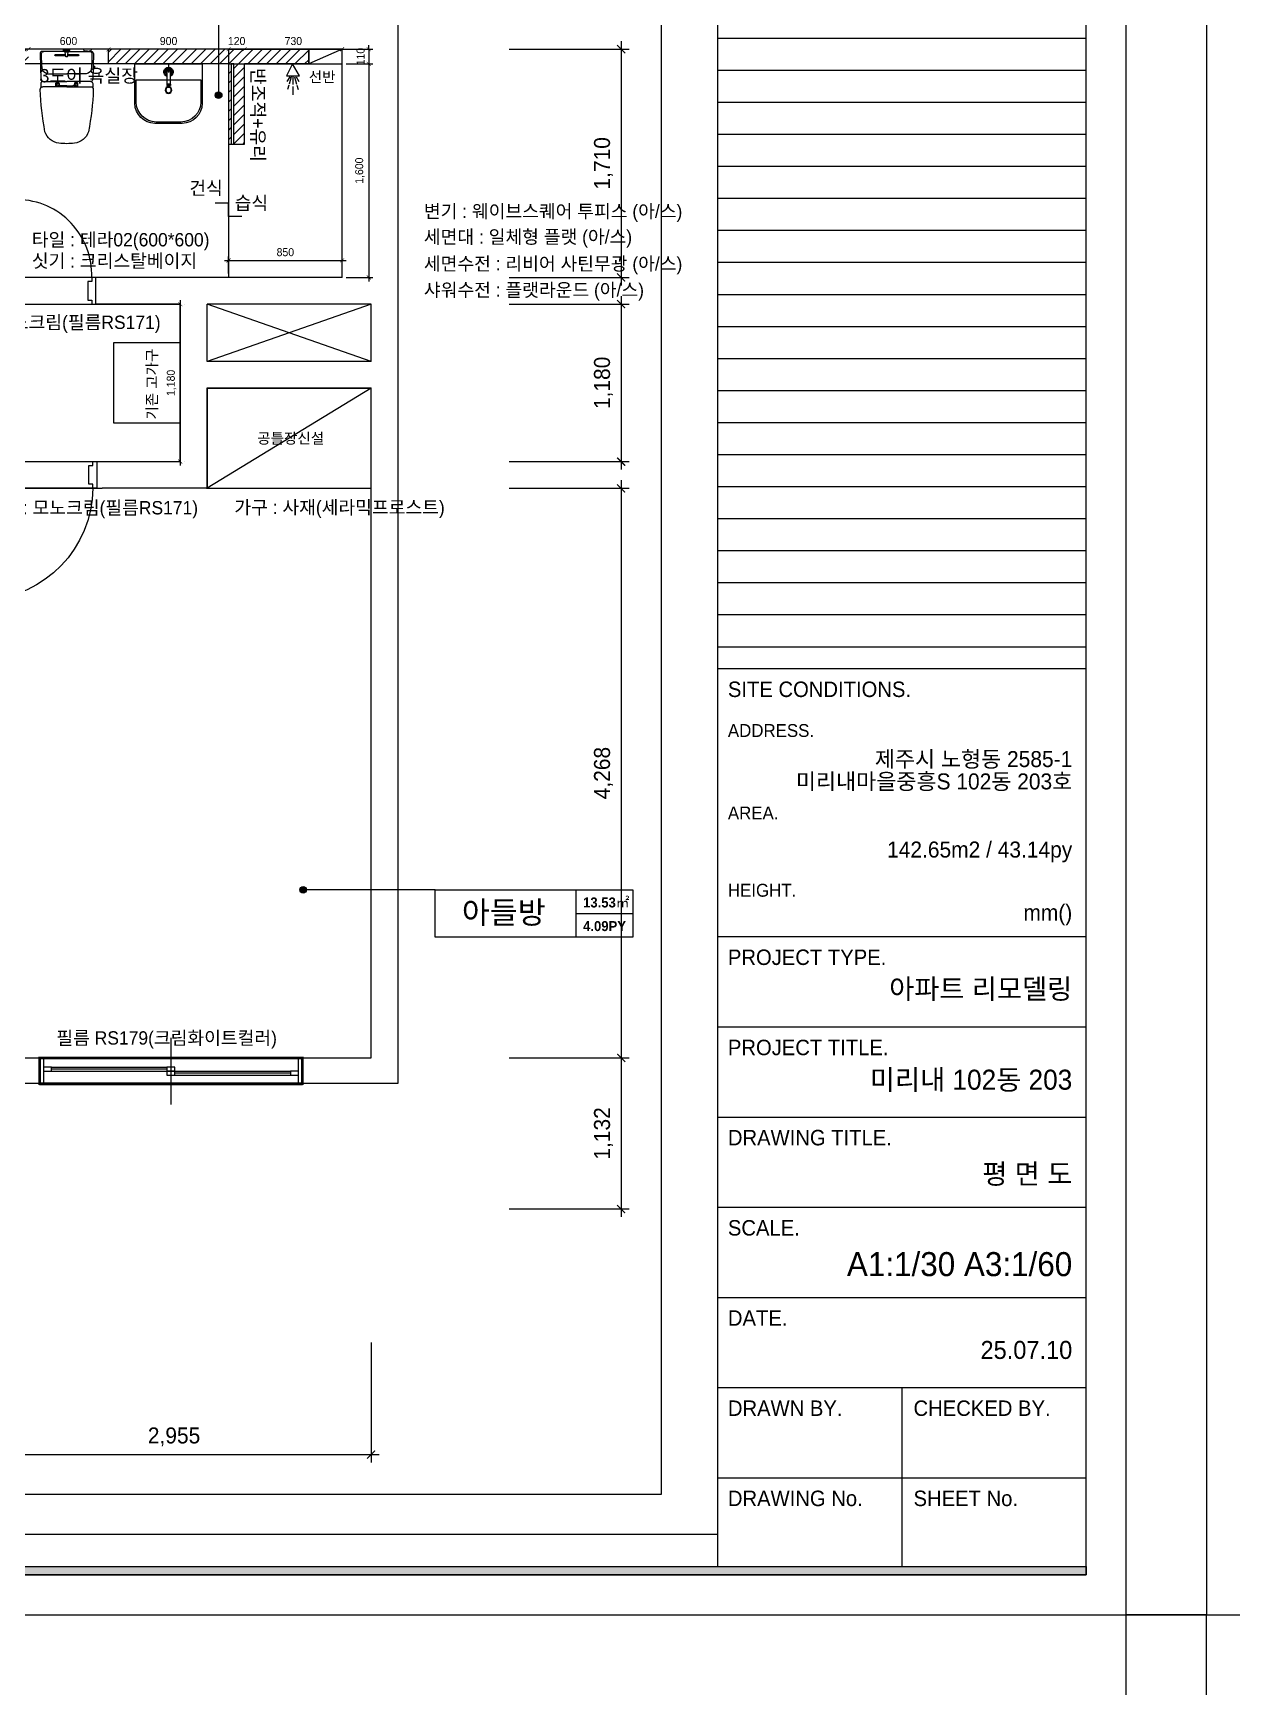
# Model space of a CAD drawing. Header units: millimetres. Extents: x 359270 to 411470, y 57550 to 89768.
# Drawn here: x 376879 to 385860, y 57550 to 70000 of the extents above; entities that cross this region are included whole.
import ezdxf
from ezdxf.enums import TextEntityAlignment as Align

# ---------------------------------------------------------------- set-up
doc = ezdxf.new("R2010")
doc.units = ezdxf.units.MM
doc.header["$LTSCALE"] = 100
doc.header["$PDMODE"] = 3
doc.linetypes.add('DASHEDX2', pattern=[1.5, 1, -0.5])
doc.linetypes.add('HIDDEN', pattern=[0.375, 0.25, -0.125])
doc.layers.get('DEFPOINTS').update_dxf_attribs({"color": 248})
for name, color, linetype in [('0-ELC TEXT', 7, 'Continuous'), ('03-TEXT', 3, 'Continuous'), ('03-WAL NEW', 3, 'Continuous'), ('04_FUR', 6, 'Continuous'), ('06-FUR', 6, 'Continuous'), ('07-DIM WAL', 5, 'Continuous'), ('08-HAT', 8, 'Continuous'), ('3.기호.계단선', 30, 'Continuous'), ('BATH', 5, 'Continuous'), ('C-WALL1', 2, 'Continuous'), ('C-WIN', 4, 'Continuous'), ('CEIL-DOOR', 6, 'Continuous'), ('CO-BATH', 6, 'Continuous'), ('F-WIN', 4, 'Continuous'), ('FIN', 2, 'Continuous'), ('FORM(YOURNAME)-1', 1, 'Continuous'), ('FORM(YOURNAME)-11', 1, 'Continuous'), ('HL', 6, 'HIDDEN'), ('도면층4', 4, 'Continuous'), ('도면층5', 5, 'Continuous'), ('설비', 140, 'Continuous')]:
    doc.layers.add(name, color=color, linetype=linetype)
doc.styles.add('HY 울릉도 L', font='')
doc.styles.add('YOURNAME', font='HY울릉도M.TTF')
doc.styles.add('넥슨고딕', font='NEXONLv1GothicBold.ttf')
doc.styles.add('코레일둥고', font='Korail_Round_Gothic_Medium.ttf')
doc.styles.get('HY 울릉도 L').set_extended_font_data('HY울릉도L')
doc.linetypes.add('ZIGZAG', pattern='A,0.0001,-0.2,[131,ltypeshp.shx,S=0.2,R=0,X=-0.2,Y=0],-0.4,[131,ltypeshp.shx,S=0.2,R=180,X=0.2,Y=0],-0.2', length=0.8001)
doc.dimstyles.new('30', dxfattribs={"dimscale": 30, "dimtxt": 2, "dimasz": 1, "dimexe": 1, "dimexo": 1, "dimgap": 1, "dimtad": 1, "dimdec": 0, "dimrnd": 0.05, "dimdsep": 46, "dimlunit": 6, "dimtxsty": 'HY 울릉도 L', "dimblk": 'ARCHTICK', "dimcen": 2.5, "dimdle": 1, "dimclrd": 133, "dimclre": 133, "dimclrt": 30, "dimadec": 0, "dimazin": 0, "dimtfac": 1, "dimtdec": 0, "dimtix": 1, "dimtmove": 2, "dimatfit": 3, "dimldrblk": 'ARCHTICK', "dimfxl": 1, "dimlwd": -1, "dimlwe": -1, "dimarcsym": 0})
doc.dimstyles.new('60', dxfattribs={"dimscale": 60, "dimtxt": 2, "dimasz": 1, "dimexe": 1, "dimexo": 1, "dimgap": 1, "dimtad": 1, "dimdec": 0, "dimrnd": 0.05, "dimdsep": 46, "dimlunit": 6, "dimtxsty": 'HY 울릉도 L', "dimblk": 'ARCHTICK', "dimcen": 2.5, "dimdle": 1, "dimclrd": 133, "dimclre": 133, "dimclrt": 30, "dimadec": 0, "dimazin": 0, "dimtfac": 1, "dimtdec": 0, "dimtix": 1, "dimtmove": 2, "dimatfit": 3, "dimldrblk": 'ARCHTICK', "dimfxl": 1, "dimlwd": -1, "dimlwe": -1, "dimarcsym": 0})
pattern_1 = [(45, (-218, -1e-11), (-35.355339, 35.355339), [])]

# ---------------------------------------------------------------- blocks, each defined once
blk = doc.blocks.new('FORM-ELEVATION')
at = {"layer": 'FORM(YOURNAME)-11'}
h = blk.add_hatch(color=256, dxfattribs=at)
h.dxf.hatch_style = 1
h.paths.add_polyline_path([(-10309, 35708), (71691, 35708), (71691, 35508), (-10309, 35508)])
h.paths.add_polyline_path([(-10309, -21492), (71691, -21492), (71691, -21692), (-10309, -21692)])
at = {"layer": 'DEFPOINTS', "color": 158}
for p, q in [((62481, 35508), (62481, -21492)), ((62481, 16686), (71691, 16686)), ((62481, 15886), (71691, 15886)), ((62481, 15086), (71691, 15086)), ((62481, 14286), (71691, 14286)), ((62481, 13486), (71691, 13486)), ((62481, 12686), (71691, 12686)), ((62481, 11886), (71691, 11886)), ((62481, 11086), (71691, 11086)), ((62481, 10286), (71691, 10286)), ((62481, 9486), (71691, 9486)), ((62481, 8686), (71691, 8686)), ((62481, 7886), (71691, 7886)), ((62481, 7086), (71691, 7086)), ((62481, 6286), (71691, 6286)), ((62481, 5486), (71691, 5486)), ((62481, 4686), (71691, 4686)), ((62481, 3886), (71691, 3886)), ((62481, 3086), (71691, 3086)), ((62481, 2286), (71691, 2286)), ((62481, 1486), (71691, 1486)), ((62481, -20692), (-10309, -20692))]:
    blk.add_line(p, q, dxfattribs=at)
for points in [[(-10309, -21692), (71691, -21692), (71691, 35708), (-10309, 35708)], [(-8309, 33708), (61071, 33708), (61071, -19692), (-8309, -19692)]]:
    blk.add_lwpolyline(points, close=True, dxfattribs=at)
at = {"layer": 'DEFPOINTS', "color": 1}
for points in [[(-11309, -24692), (-11309, -22692), (-13309, -22692)], [(72691, -24692), (72691, -22692), (74691, -22692)]]:
    blk.add_lwpolyline(points, dxfattribs=at)
at = {"layer": 'FORM(YOURNAME)-11', "color": 14}
for p, q in [((62481, 937), (71691, 937)), ((62481, -5756), (71691, -5756)), ((62481, -8009), (71691, -8009)), ((62481, -10261), (71691, -10261)), ((62481, -12514), (71691, -12514)), ((62481, -14766), (71691, -14766)), ((62481, -17019), (71691, -17019)), ((67086, -17019), (67086, -21492)), ((62481, -19271), (71691, -19271))]:
    blk.add_line(p, q, dxfattribs=at)
at = {"layer": 'FORM(YOURNAME)-11', "color": 250}
blk.add_lwpolyline([(-11309, -22692), (72691, -22692), (72691, 36708), (-11309, 36708)], close=True, dxfattribs=at)
at = {"layer": 'FORM(YOURNAME)-11'}
blk.add_lwpolyline([(-10309, -21492), (71691, -21492), (71691, -21692), (-10309, -21692)], close=True, dxfattribs=at)
at = {"layer": 'FORM(YOURNAME)-11', "color": 14, "style": 'YOURNAME'}
for s, height, p in [('SITE CONDITIONS.', 386.14, (62739, 422)), ('PROJECT TYPE.', 386.14, (62739, -6271)), ('PROJECT TITLE.', 386.14, (62739, -8524)), ('DRAWING TITLE.', 386.14, (62739, -10776)), ('SCALE.', 386.1, (62739, -13029)), ('DATE.', 386.1, (62739, -15281)), ('DRAWN BY.', 386.1, (62739, -17534)), ('CHECKED BY.', 386.14, (67376, -17534)), ('DRAWING No.', 386.14, (62739, -19786)), ('SHEET No.', 386.1, (67376, -19786))]:
    blk.add_text(s, height=height, dxfattribs=at).set_placement(p, align=Align.MIDDLE_LEFT)
at = {"layer": 'FORM(YOURNAME)-11', "color": 251, "style": 'YOURNAME'}
for s, p in [('ADDRESS.', (62739, -608)), ('AREA.', (62739, -2667)), ('HEIGHT.', (62739, -4598))]:
    blk.add_text(s, height=321.8, dxfattribs=at).set_placement(p, align=Align.MIDDLE_LEFT)
at = {"layer": 'FORM(YOURNAME)-11', "color": 3, "style": 'YOURNAME'}
for tag, height, p in [('1', 450, (71041, -1219)), ('2', 450, (71041, -1863)), ('3', 450, (71041, -3150)), ('4', 450, (71041, -5081)), ('5', 515, (71041, -7398)), ('6', 515, (71041, -9650)), ('7', 515, (71041, -11903)), ('8', 515, (71041, -14155)), ('9', 515, (71041, -16408)), ('10', 515, (66791, -18596)), ('11', 515, (71041, -18660)), ('12', 515, (66791, -20848)), ('13', 515, (71041, -20848))]:
    blk.add_attdef(tag, text='', height=height, dxfattribs=at).set_placement(p, align=Align.MIDDLE_RIGHT)
blk = doc.blocks.new('A$C4B2D31F0')
at = {"layer": 'FIN', "color": 4}
for p, q in [((185, 691), (20, 691)), ((37, 692), (25, 692)), ((37, 692), (50, 692)), ((201, 691), (366, 691)), ((48, 524), (193, 524)), ((338, 524), (193, 524)), ((13, 466), (193, 466)), ((193, 427), (14, 427)), ((373, 466), (193, 466)), ((193, 427), (372, 427))]:
    blk.add_line(p, q, dxfattribs=at)
for points in [[(20, 691), (8, 691, 0.421209), (-7, 676), (-2, 481, 0.001659)], [(366, 691), (378, 691, -0.421209), (393, 676), (388, 481, -0.001659)], [(13, 466, 0.371724), (-2, 451, 0.003515), (-1, 420, 0.320541)], [(373, 466, -0.371724), (388, 451, -0.003515), (387, 420, -0.320541)]]:
    blk.add_lwpolyline(points, format="xyb", dxfattribs=at)
for centre, radius, start, end in [((20, 675), 16, 90, 179.3116), ((1004, 663), 1000, 179.3116, 185.9437), ((25, 707), 15, 180, 270), ((50, 707), 15, 270, 0), ((366, 675), 16, 0.6884, 90), ((-618, 663), 1000, 354.0563, 0.6884), ((49, 564), 40, 185.9437, 267.5129), ((336, 564), 40, 272.4871, 354.0563), ((14, 407), 20, 90, 182.3333), ((2198, 496), 2206, 182.3333, 190.6081), ((13, 481), 15, 181.3651, 270), ((-1812, 496), 2206, 349.3919, 357.6667), ((372, 407), 20, 357.6667, 90), ((373, 481), 15, 270, 358.6349), ((149, 129), 126, 198.2964, 263.4241), ((193, 406), 406, 261.6993, 270), ((193, 406), 406, 270, 278.3007), ((237, 129), 126, 276.5759, 341.7036)]:
    blk.add_arc(centre, radius, start, end, dxfattribs=at)
at = {"layer": 'HL', "linetype": 'Continuous'}
for p, q in [((106, 666), (184, 666)), ((106, 659), (185, 659)), ((169, 697), (169, 707)), ((169, 697), (217, 697)), ((186, 693), (181, 697)), ((182, 686), (186, 693)), ((187, 651), (182, 686)), ((182, 686), (204, 686)), ((186, 693), (200, 693)), ((187, 651), (199, 651)), ((199, 651), (204, 686)), ((200, 693), (205, 697)), ((204, 686), (200, 693)), ((200, 659), (279, 659)), ((201, 666), (279, 666)), ((217, 697), (217, 707)), ((-16, 577), (-16, 565)), ((-12, 581), (-5, 581)), ((-12, 561), (-4, 561)), ((193, 434), (147, 434)), ((193, 434), (239, 434))]:
    blk.add_line(p, q, dxfattribs=at)
for points in [[(110, 427), (110, 451, -0.414214), (114, 455), (131, 455, -0.414214), (135, 451), (135, 435), (135, 427)], [(135, 435), (145, 435, -0.414214), (147, 433), (147, 427)], [(251, 435), (241, 435, 0.414214), (239, 433), (239, 427)], [(276, 427), (276, 451, 0.414214), (272, 455), (255, 455, 0.414214), (251, 451), (251, 435), (251, 427)]]:
    blk.add_lwpolyline(points, format="xyb", dxfattribs=at)
for centre in [(123, 441), (263, 441)]:
    blk.add_circle(centre, 8, dxfattribs=at)
for centre, radius, start, end in [((106, 663), 3.5, 90, 270), ((279, 663), 3.5, 270, 90), ((-12, 577), 4, 90, 180), ((-12, 565), 4, 180, 270)]:
    blk.add_arc(centre, radius, start, end, dxfattribs=at)
blk = doc.blocks.new('AC-8')
at = {"layer": 'BATH'}
for p, q in [((-51, 54), (0, 143)), ((0, 143), (45, 54)), ((45, 54), (-51, 54)), ((-25, 47), (-46, 12)), ((-14, 47), (-28, -8)), ((-2, 49), (-2, -11)), ((10, 47), (25, -8)), ((22, 47), (43, 12)), ((-31, -16), (-41, -49)), ((-2, -27), (-2, -89)), ((28, -16), (38, -49))]:
    blk.add_line(p, q, dxfattribs=at)
blk = doc.blocks.new('_ArchTick')
at = {"color": 0, "linetype": 'ByBlock', "const_width": 0.15}
blk.add_lwpolyline([(-0.5, -0.5), (0.5, 0.5)], dxfattribs=at)
blk = doc.blocks.new('*D134')
at = {"layer": '07-DIM WAL', "color": 133}
for p, q in [((377981, 68000), (377981, 66760)), ((378011, 67970), (378011, 67970)), ((378011, 66790), (378011, 66790))]:
    blk.add_line(p, q, dxfattribs=at)
at = {"layer": 'DEFPOINTS', "color": 0}
for p in [(377981, 67970), (377981, 66790), (377981, 66790)]:
    blk.add_point(p, dxfattribs=at)
at = {"layer": '07-DIM WAL', "color": 133, "xscale": 30, "yscale": 30, "zscale": 30}
for p, rotation in [((377981, 67970), 90), ((377981, 66790), 270)]:
    blk.add_blockref('_ArchTick', p, dxfattribs=dict(at, rotation=rotation))
at = {"layer": '07-DIM WAL', "color": 30, "insert": (377915, 67380), "char_height": 60, "attachment_point": 5, "rotation": 90, "style": 'HY 울릉도 L'}
blk.add_mtext('1,180', dxfattribs=at)
blk = doc.blocks.new('B-003')
blk.add_line((0, 0), (0, -65))
at = {"layer": 'CO-BATH'}
for p, q in [((-252, 0), (-252, -295)), ((252, 0), (-252, 0)), ((252, -295), (252, 0)), ((-102, -445), (102, -445))]:
    blk.add_line(p, q, dxfattribs=at)
at = {"layer": 'CO-BATH', "color": 8}
for p, q in [((-242, -120), (-242, -285)), ((242, -120), (-242, -120)), ((-13, -60), (-13, -151)), ((12, -60), (12, -151)), ((242, -285), (242, -120)), ((-15, -156), (-15, -161)), ((-15, -161), (14, -161)), ((-14, -151), (-14, -156)), ((13, -151), (13, -156)), ((14, -156), (14, -161)), ((-92, -435), (92, -435))]:
    blk.add_line(p, q, dxfattribs=at)
at = {"layer": 'CO-BATH', "color": 251}
for p, q in [((-15, -156), (14, -156)), ((-14, -151), (13, -151))]:
    blk.add_line(p, q, dxfattribs=at)
at = {"layer": 'CO-BATH', "color": 8}
blk.add_circle((0, -195), 25, dxfattribs=at)
at = {"layer": 'CO-BATH', "color": 251}
blk.add_circle((0, -195), 20, dxfattribs=at)
at = {"layer": 'CO-BATH', "color": 8}
for centre, radius, start, end in [((0, -60), 35, 290.9248, 249.0751), ((0, -60), 12.5, 360, 180), ((-92, -285), 150, 180, 270), ((92, -285), 150, 270, 0)]:
    blk.add_arc(centre, radius, start, end, dxfattribs=at)
at = {"layer": 'CO-BATH', "color": 251}
for radius, start, end in [(30, 294.6243, 245.3757), (25, 300, 240), (18, 313.9829, 226.017)]:
    blk.add_arc((0, -60), radius, start, end, dxfattribs=at)
at = {"layer": 'CO-BATH'}
for centre, start, end in [((-102, -295), 180, 270), ((102, -295), 270, 0)]:
    blk.add_arc(centre, 150, start, end, dxfattribs=at)
blk = doc.blocks.new('door')
at = {"layer": '도면층4'}
for p, q in [((30, 1040), (60, 1040)), ((30, 200), (30, 1040)), ((60, 200), (60, 1040)), ((900, 200), (0, 200)), ((30, 200), (60, 200)), ((0, 0), (900, 0))]:
    blk.add_line(p, q, dxfattribs=at)
for points in [[(0, 200), (30, 200), (30, 170), (60, 170), (60, 30), (30, 30), (30, 0), (0, 0), (0, 200)], [(900, 200), (870, 200), (870, 170), (840, 170), (840, 30), (870, 30), (870, 0), (900, 0), (900, 200)]]:
    blk.add_lwpolyline(points, dxfattribs=at)
at = {"layer": '도면층5'}
blk.add_arc((18, 188), 852, 0.804, 86.9832, dxfattribs=at)
blk = doc.blocks.new('FLLROP')
at = {"layer": 'C-WALL1'}
for p, q in [((379611, 70080), (379611, 62130)), ((379193, 69880), (376703, 69880)), ((379193, 68170), (379193, 69880)), ((379193, 68170), (377348, 68170)), ((377348, 67970), (377348, 68170)), ((377348, 67970), (377348, 68170)), ((376503, 67970), (377981, 67970)), ((377981, 67970), (377348, 67970)), ((377981, 66790), (377981, 67970)), ((378181, 67540), (378181, 67970)), ((379411, 67970), (378181, 67970)), ((379411, 67540), (379411, 67970)), ((379411, 67540), (378181, 67540)), ((378181, 66590), (378181, 67340)), ((379411, 67340), (378181, 67340)), ((379411, 62322), (379411, 67340)), ((376456, 66790), (377396, 66790)), ((377396, 66790), (377981, 66790)), ((376456, 66590), (377396, 66590)), ((378181, 66590), (377396, 66590)), ((376456, 62322), (379411, 62322)), ((379611, 62130), (375741, 62130))]:
    blk.add_line(p, q, dxfattribs=at)
at = {"layer": 'F-WIN'}
for p, q in [((377911, 62472), (377911, 61972)), ((378896, 62322), (376926, 62322)), ((376926, 62122), (376926, 62322)), ((376926, 62122), (376926, 62322)), ((378896, 62322), (376926, 62322)), ((376926, 62322), (376926, 62122)), ((376956, 62322), (376956, 62122)), ((377016, 62252), (377881, 62252)), ((378866, 62122), (378866, 62322)), ((378896, 62322), (378896, 62122)), ((378896, 62122), (378896, 62322)), ((378896, 62122), (378896, 62322)), ((377881, 62237), (377016, 62237)), ((377016, 62222), (377881, 62222)), ((377941, 62222), (378806, 62222)), ((378806, 62207), (377941, 62207)), ((377941, 62192), (378806, 62192)), ((378896, 62122), (376926, 62122)), ((376926, 62122), (378896, 62122))]:
    blk.add_line(p, q, dxfattribs=at)
for points in [[(377016, 62222), (377016, 62252), (376956, 62252), (376956, 62222)], [(377941, 62222), (377941, 62252), (377881, 62252), (377881, 62222)], [(377941, 62192), (377941, 62222), (377881, 62222), (377881, 62192)], [(378866, 62192), (378866, 62222), (378806, 62222), (378806, 62192)]]:
    blk.add_lwpolyline(points, close=True, dxfattribs=at)
at = {"layer": '도면층4'}
for p, q in [((377348, 68170), (376703, 68170)), ((376703, 67970), (377348, 67970))]:
    blk.add_line(p, q, dxfattribs=at)
blk.add_lwpolyline([(377348, 68170), (377318, 68170), (377318, 68140), (377288, 68140), (377288, 68000), (377318, 68000), (377318, 67970), (377348, 67970), (377348, 68170)], dxfattribs=at)
at = {"layer": '도면층5'}
blk.add_arc((376752, 68189), 565, 358.072, 88.7229, dxfattribs=at)
at = {"layer": 'C-WALL1', "xscale": -1, "rotation": 180}
blk.add_blockref('door', (376456, 66790), dxfattribs=at)
blk = doc.blocks.new('*D136')
at = {"layer": '07-DIM WAL', "color": 133}
for p, q in [((379223, 69880), (379423, 69880)), ((379393, 69880), (379393, 69910)), ((379393, 69880), (379393, 69770)), ((379223, 69770), (379423, 69770)), ((379393, 69770), (379393, 69740))]:
    blk.add_line(p, q, dxfattribs=at)
at = {"layer": 'DEFPOINTS', "color": 0}
for p in [(379193, 69880), (379193, 69770), (379393, 69770)]:
    blk.add_point(p, dxfattribs=at)
at = {"layer": '07-DIM WAL', "color": 133, "xscale": 30, "yscale": 30, "zscale": 30}
for p, rotation in [((379393, 69880), 270), ((379393, 69770), 90)]:
    blk.add_blockref('_ArchTick', p, dxfattribs=dict(at, rotation=rotation))
at = {"layer": '07-DIM WAL', "color": 30, "insert": (379332, 69825), "char_height": 60, "attachment_point": 5, "rotation": 90, "style": 'HY 울릉도 L'}
blk.add_mtext('110', dxfattribs=at)
blk = doc.blocks.new('*D137')
at = {"layer": '07-DIM WAL', "color": 133}
for p, q in [((379223, 69770), (379423, 69770)), ((379393, 69800), (379393, 68140)), ((379223, 68170), (379423, 68170))]:
    blk.add_line(p, q, dxfattribs=at)
at = {"layer": 'DEFPOINTS', "color": 0}
for p in [(379193, 69770), (379193, 68170), (379393, 68170)]:
    blk.add_point(p, dxfattribs=at)
at = {"layer": '07-DIM WAL', "color": 133, "xscale": 30, "yscale": 30, "zscale": 30}
for p, rotation in [((379393, 69770), 90), ((379393, 68170), 270)]:
    blk.add_blockref('_ArchTick', p, dxfattribs=dict(at, rotation=rotation))
at = {"layer": '07-DIM WAL', "color": 30, "insert": (379327, 68970), "char_height": 60, "attachment_point": 5, "rotation": 90, "style": 'HY 울릉도 L'}
blk.add_mtext('1,600', dxfattribs=at)
blk = doc.blocks.new('*D181')
at = {"layer": '07-DIM WAL', "color": 133}
blk.add_line((378433, 69880), (379223, 69880), dxfattribs=at)
at = {"layer": 'DEFPOINTS', "color": 0}
for p in [(378463, 69880), (379193, 69880), (379193, 69880)]:
    blk.add_point(p, dxfattribs=at)
at = {"layer": '07-DIM WAL', "color": 133, "xscale": 30, "yscale": 30, "zscale": 30, "rotation": 180}
blk.add_blockref('_ArchTick', (378463, 69880), dxfattribs=at)
at = {"layer": '07-DIM WAL', "color": 133, "xscale": 30, "yscale": 30, "zscale": 30}
blk.add_blockref('_ArchTick', (379193, 69880), dxfattribs=at)
at = {"layer": '07-DIM WAL', "color": 30, "insert": (378828, 69941), "char_height": 60, "attachment_point": 5, "style": 'HY 울릉도 L'}
blk.add_mtext('730', dxfattribs=at)
blk = doc.blocks.new('*D182')
at = {"layer": '07-DIM WAL', "color": 133}
blk.add_line((378373, 69880), (377413, 69880), dxfattribs=at)
at = {"layer": 'DEFPOINTS', "color": 0}
for p in [(377443, 69880), (377443, 69880), (378343, 69880)]:
    blk.add_point(p, dxfattribs=at)
at = {"layer": '07-DIM WAL', "color": 133, "xscale": 30, "yscale": 30, "zscale": 30, "rotation": 180}
blk.add_blockref('_ArchTick', (377443, 69880), dxfattribs=at)
at = {"layer": '07-DIM WAL', "color": 133, "xscale": 30, "yscale": 30, "zscale": 30}
blk.add_blockref('_ArchTick', (378343, 69880), dxfattribs=at)
at = {"layer": '07-DIM WAL', "color": 30, "insert": (377893, 69941), "char_height": 60, "attachment_point": 5, "style": 'HY 울릉도 L'}
blk.add_mtext('900', dxfattribs=at)
blk = doc.blocks.new('*D183')
at = {"layer": '07-DIM WAL', "color": 133}
blk.add_line((377473, 69880), (376813, 69880), dxfattribs=at)
at = {"layer": 'DEFPOINTS', "color": 0}
for p in [(376843, 69880), (376843, 69880), (377443, 69880)]:
    blk.add_point(p, dxfattribs=at)
at = {"layer": '07-DIM WAL', "color": 133, "xscale": 30, "yscale": 30, "zscale": 30, "rotation": 180}
blk.add_blockref('_ArchTick', (376843, 69880), dxfattribs=at)
at = {"layer": '07-DIM WAL', "color": 133, "xscale": 30, "yscale": 30, "zscale": 30}
blk.add_blockref('_ArchTick', (377443, 69880), dxfattribs=at)
at = {"layer": '07-DIM WAL', "color": 30, "insert": (377143, 69941), "char_height": 60, "attachment_point": 5, "style": 'HY 울릉도 L'}
blk.add_mtext('600', dxfattribs=at)
blk = doc.blocks.new('*D155')
at = {"layer": '07-DIM WAL', "color": 133}
for p, q in [((380444, 69880), (381344, 69880)), ((381284, 69940), (381284, 68110)), ((380444, 68170), (381344, 68170))]:
    blk.add_line(p, q, dxfattribs=at)
at = {"layer": 'DEFPOINTS', "color": 0}
for p in [(380384, 69880), (380384, 68170), (381284, 68170)]:
    blk.add_point(p, dxfattribs=at)
at = {"layer": '07-DIM WAL', "color": 133, "xscale": 60, "yscale": 60, "zscale": 60}
for p, rotation in [((381284, 69880), 90), ((381284, 68170), 270)]:
    blk.add_blockref('_ArchTick', p, dxfattribs=dict(at, rotation=rotation))
at = {"layer": '07-DIM WAL', "color": 30, "insert": (381152, 69025), "char_height": 120, "attachment_point": 5, "rotation": 90, "style": 'HY 울릉도 L'}
blk.add_mtext('1,710', dxfattribs=at)
blk = doc.blocks.new('*D156')
at = {"layer": '07-DIM WAL', "color": 133}
for p, q in [((381284, 68030), (381284, 66730)), ((380444, 67970), (381344, 67970)), ((380444, 66790), (381344, 66790))]:
    blk.add_line(p, q, dxfattribs=at)
at = {"layer": 'DEFPOINTS', "color": 0}
for p in [(380384, 67970), (380384, 66790), (381284, 66790)]:
    blk.add_point(p, dxfattribs=at)
at = {"layer": '07-DIM WAL', "color": 133, "xscale": 60, "yscale": 60, "zscale": 60}
for p, rotation in [((381284, 67970), 90), ((381284, 66790), 270)]:
    blk.add_blockref('_ArchTick', p, dxfattribs=dict(at, rotation=rotation))
at = {"layer": '07-DIM WAL', "color": 30, "insert": (381152, 67380), "char_height": 120, "attachment_point": 5, "rotation": 90, "style": 'HY 울릉도 L'}
blk.add_mtext('1,180', dxfattribs=at)
blk = doc.blocks.new('*D157')
at = {"layer": '07-DIM WAL', "color": 133}
for p, q in [((381284, 66650), (381284, 62262)), ((380444, 66590), (381344, 66590)), ((380444, 62322), (381344, 62322))]:
    blk.add_line(p, q, dxfattribs=at)
at = {"layer": 'DEFPOINTS', "color": 0}
for p in [(380384, 66590), (380384, 62322), (381284, 62322)]:
    blk.add_point(p, dxfattribs=at)
at = {"layer": '07-DIM WAL', "color": 133, "xscale": 60, "yscale": 60, "zscale": 60}
for p, rotation in [((381284, 66590), 90), ((381284, 62322), 270)]:
    blk.add_blockref('_ArchTick', p, dxfattribs=dict(at, rotation=rotation))
at = {"layer": '07-DIM WAL', "color": 30, "insert": (381152, 64456), "char_height": 120, "attachment_point": 5, "rotation": 90, "style": 'HY 울릉도 L'}
blk.add_mtext('4,268', dxfattribs=at)
blk = doc.blocks.new('*D160')
at = {"layer": '07-DIM WAL', "color": 133}
for p, q in [((381284, 62382), (381284, 61130)), ((380444, 62322), (381344, 62322)), ((380444, 61190), (381344, 61190))]:
    blk.add_line(p, q, dxfattribs=at)
at = {"layer": 'DEFPOINTS', "color": 0}
for p in [(380384, 62322), (380384, 61190), (381284, 61190)]:
    blk.add_point(p, dxfattribs=at)
at = {"layer": '07-DIM WAL', "color": 133, "xscale": 60, "yscale": 60, "zscale": 60}
for p, rotation in [((381284, 62322), 90), ((381284, 61190), 270)]:
    blk.add_blockref('_ArchTick', p, dxfattribs=dict(at, rotation=rotation))
at = {"layer": '07-DIM WAL', "color": 30, "insert": (381152, 61756), "char_height": 120, "attachment_point": 5, "rotation": 90, "style": 'HY 울릉도 L'}
blk.add_mtext('1,132', dxfattribs=at)
blk = doc.blocks.new('*D164')
at = {"layer": '07-DIM WAL', "color": 133}
for p, q in [((376456, 60190), (376456, 59290)), ((379411, 60190), (379411, 59290)), ((376396, 59350), (379471, 59350))]:
    blk.add_line(p, q, dxfattribs=at)
at = {"layer": 'DEFPOINTS', "color": 0}
for p in [(376456, 60250), (379411, 60250), (379411, 59350)]:
    blk.add_point(p, dxfattribs=at)
at = {"layer": '07-DIM WAL', "color": 133, "xscale": 60, "yscale": 60, "zscale": 60, "rotation": 180}
blk.add_blockref('_ArchTick', (376456, 59350), dxfattribs=at)
at = {"layer": '07-DIM WAL', "color": 133, "xscale": 60, "yscale": 60, "zscale": 60}
blk.add_blockref('_ArchTick', (379411, 59350), dxfattribs=at)
at = {"layer": '07-DIM WAL', "color": 30, "insert": (377934, 59482), "char_height": 120, "attachment_point": 5, "style": 'HY 울릉도 L'}
blk.add_mtext('2,955', dxfattribs=at)
blk = doc.blocks.new('*D236')
at = {"layer": '07-DIM WAL', "color": 133}
for p, q in [((378313, 68298), (379223, 68298)), ((378343, 68200), (378343, 68328)), ((379193, 68200), (379193, 68328))]:
    blk.add_line(p, q, dxfattribs=at)
at = {"layer": 'DEFPOINTS', "color": 0}
for p in [(379193, 68298), (378343, 68170), (379193, 68170)]:
    blk.add_point(p, dxfattribs=at)
at = {"layer": '07-DIM WAL', "color": 133, "xscale": 30, "yscale": 30, "zscale": 30, "rotation": 180}
blk.add_blockref('_ArchTick', (378343, 68298), dxfattribs=at)
at = {"layer": '07-DIM WAL', "color": 133, "xscale": 30, "yscale": 30, "zscale": 30}
blk.add_blockref('_ArchTick', (379193, 68298), dxfattribs=at)
at = {"layer": '07-DIM WAL', "color": 30, "insert": (378768, 68359), "char_height": 60, "attachment_point": 5, "style": 'HY 울릉도 L'}
blk.add_mtext('850', dxfattribs=at)
blk = doc.blocks.new('*D273')
at = {"layer": '07-DIM WAL', "color": 133}
for p, q in [((378343, 69880), (378313, 69880)), ((378343, 69880), (378463, 69880)), ((378463, 69880), (378493, 69880))]:
    blk.add_line(p, q, dxfattribs=at)
at = {"layer": 'DEFPOINTS', "color": 0}
for p in [(378343, 69880), (378463, 69880), (378463, 69880)]:
    blk.add_point(p, dxfattribs=at)
at = {"layer": '07-DIM WAL', "color": 133, "xscale": 30, "yscale": 30, "zscale": 30}
blk.add_blockref('_ArchTick', (378343, 69880), dxfattribs=at)
at = {"layer": '07-DIM WAL', "color": 133, "xscale": 30, "yscale": 30, "zscale": 30, "rotation": 180}
blk.add_blockref('_ArchTick', (378463, 69880), dxfattribs=at)
at = {"layer": '07-DIM WAL', "color": 30, "insert": (378403, 69941), "char_height": 60, "attachment_point": 5, "style": 'HY 울릉도 L'}
blk.add_mtext('120', dxfattribs=at)

msp = doc.modelspace()

# ---------------------------------------------------------------- hatches: boundary and pattern name
at = {"layer": '0-ELC TEXT'}
h = msp.add_hatch(color=256, dxfattribs=at)
h.dxf.hatch_style = 1
edge = h.paths.add_edge_path()
edge.add_arc((378268, 69536.1), 25, 90, 450)
h = msp.add_hatch(color=256, dxfattribs=at)
h.dxf.hatch_style = 1
edge = h.paths.add_edge_path()
edge.add_arc((378901.8, 63581), 25, 0, 360)
at = {"layer": '03-WAL NEW'}
h = msp.add_hatch(dxfattribs=at)
h.set_pattern_fill('_USER', color=256, scale=50, angle=45, pattern_type=0)
h.set_pattern_definition(pattern_1)
h.paths.add_polyline_path([(378942.8, 69879.5), (378342.8, 69879.5), (378342.8, 69769.5), (378942.8, 69769.5)])
at = {"layer": '08-HAT'}
h = msp.add_hatch(dxfattribs=at)
h.set_pattern_fill('_USER', color=256, scale=50, angle=45, pattern_type=0)
h.set_pattern_definition(pattern_1)
h.paths.add_polyline_path([(378050, 69879.5), (377442.5, 69879.5), (377442.5, 69769.5), (378050, 69769.5)])
h.paths.add_polyline_path([(376842.5, 69879.5), (376702.5, 69879.5), (376702.5, 69769.5), (376842.5, 69769.5)])
h.paths.add_polyline_path([(378362.8, 69169.5), (378362.8, 69879.5), (378050, 69879.5), (378050, 69769.5), (378145.2, 69769.5), (378342.8, 69769.5), (378342.8, 69169.5)])
h.paths.add_polyline_path([(378382.8, 69769.5), (378382.8, 69169.5), (378462.8, 69169.5), (378462.8, 69769.5)])

# ---------------------------------------------------------------- linework, layer by layer
msp.add_line((378342.8, 69169.5), (378342.8, 68169.5))
msp.add_lwpolyline([(378442.8, 68626.9), (378342.8, 68626.9), (378342.8, 68726.9), (378242.8, 68726.9)])
at = {"layer": '0-ELC TEXT'}
for p, q in [((378268, 70425.9), (378268, 69536.1)), ((379890, 63581), (378926.8, 63581)), ((380947.2, 63227.2), (380947.2, 63581)), ((380947.2, 63404.1), (381371.9, 63404.1))]:
    msp.add_line(p, q, dxfattribs=at)
msp.add_lwpolyline([(379890, 63581), (381371.9, 63581), (381371.9, 63227.2), (379890, 63227.2)], close=True, dxfattribs=at)
for centre in [(378268, 69536.1), (378901.8, 63581)]:
    msp.add_circle(centre, 25, dxfattribs=at)
at = {"layer": '03-WAL NEW'}
for p, q in [((377442.5, 69769.5), (377442.5, 69879.5)), ((378342.8, 69769.5), (376702.5, 69769.5)), ((378942.8, 69769.5), (378462.8, 69769.5))]:
    msp.add_line(p, q, dxfattribs=at)
for points in [[(378462.8, 69879.5), (377442.5, 69879.5)], [(378342.8, 69769.5), (378342.8, 69169.5), (378462.8, 69169.5), (378462.8, 69769.5)]]:
    msp.add_lwpolyline(points, dxfattribs=at)
msp.add_lwpolyline([(378342.8, 69769.5), (378942.8, 69769.5), (378942.8, 69879.5), (378342.8, 69879.5)], close=True, dxfattribs=at)
at = {"layer": '04_FUR'}
for p, q in [((379411, 67540), (378181, 67970)), ((379411, 67970), (378181, 67540)), ((379411, 67340), (378181, 66590))]:
    msp.add_line(p, q, dxfattribs=at)
for points in [[(377981, 67080), (377981, 67680), (377481, 67680), (377481, 67080)], [(378181, 66590), (379411, 66590), (379411, 67340), (378181, 67340)]]:
    msp.add_lwpolyline(points, close=True, dxfattribs=at)
at = {"layer": '3.기호.계단선', "linetype": 'ZIGZAG', "const_width": 10}
msp.add_lwpolyline([(378181, 66590), (379411, 66590), (379411, 67340), (378181, 67340)], close=True, dxfattribs=at)
at = {"layer": 'C-WIN'}
msp.add_lwpolyline([(378362.8, 69169.5), (378382.8, 69169.5), (378382.8, 69769.5), (378362.8, 69769.5)], close=True, dxfattribs=at)
at = {"layer": 'CEIL-DOOR'}
msp.add_line((379193, 69879.5), (378942.8, 69769.5), dxfattribs=at)
msp.add_lwpolyline([(378942.8, 69769.5), (379193, 69769.5), (379193, 69879.5), (378942.8, 69879.5)], close=True, dxfattribs=at)
at = {"layer": '설비', "color": 140, "const_width": 20}
msp.add_lwpolyline([(376926, 62322), (378896, 62322), (378896, 62130), (376926, 62130)], close=True, dxfattribs=at)

# ---------------------------------------------------------------- block references
msp.add_blockref('FLLROP', (0, 0))
at = {"xscale": -1}
msp.add_blockref('A$C4B2D31F0', (377322.9, 69172.3), dxfattribs=at)
at = {"layer": '07-DIM WAL', "xscale": -1}
msp.add_blockref('B-003', (377892.7, 69769.5), dxfattribs=at)
at = {"layer": 'C-WALL1', "xscale": -1, "rotation": 359.9999999999925}
msp.add_blockref('AC-8', (378822.8, 69626.8), dxfattribs=at)
at = {"layer": 'FORM(YOURNAME)-1'}
ref = msp.add_blockref('FORM-ELEVATION', (363262.6, 64957.5), dxfattribs=dict(at, xscale=0.3, yscale=0.3, zscale=0.3))
ref.add_attrib('9', '25.07.10', dxfattribs={"layer": 'FORM(YOURNAME)-11', "color": 3, "height": 135, "style": 'YOURNAME'}).set_placement((384664.8, 60133.9), align=Align.MIDDLE_RIGHT)
ref.add_attrib('8', 'A1:1/30 A3:1/60', dxfattribs={"layer": 'FORM(YOURNAME)-11', "color": 3, "height": 180, "style": 'YOURNAME'}).set_placement((384664.8, 60776.8), align=Align.MIDDLE_RIGHT)
ref.add_attrib('7', '평 면 도', dxfattribs={"layer": 'FORM(YOURNAME)-11', "color": 3, "height": 150, "style": 'YOURNAME'}).set_placement((384664.8, 61453.3), align=Align.MIDDLE_RIGHT)
ref.add_attrib('6', '미리내 102동 203', dxfattribs={"layer": 'FORM(YOURNAME)-11', "color": 3, "height": 150, "style": 'YOURNAME'}).set_placement((384664.8, 62158.8), align=Align.MIDDLE_RIGHT)
ref.add_attrib('5', '아파트 리모델링', dxfattribs={"layer": 'FORM(YOURNAME)-11', "color": 3, "height": 150, "style": 'YOURNAME'}).set_placement((384664.8, 62839.5), align=Align.MIDDLE_RIGHT)
ref.add_attrib('1', '제주시 노형동 2585-1', dxfattribs={"layer": 'FORM(YOURNAME)-11', "color": 3, "height": 120, "style": 'YOURNAME'}).set_placement((384664.8, 64561.1), align=Align.MIDDLE_RIGHT)
ref.add_attrib('2', '미리내마을중흥S 102동 203호', dxfattribs={"layer": 'FORM(YOURNAME)-11', "color": 3, "height": 120, "style": 'YOURNAME'}).set_placement((384664.8, 64393.8), align=Align.MIDDLE_RIGHT)
ref.add_attrib('3', '142.65m2 / 43.14py', dxfattribs={"layer": 'FORM(YOURNAME)-11', "color": 3, "height": 120, "style": 'YOURNAME'}).set_placement((384664.8, 63883.2), align=Align.MIDDLE_RIGHT)
ref.add_attrib('4', 'mm()', dxfattribs={"layer": 'FORM(YOURNAME)-11', "color": 3, "height": 120, "style": 'YOURNAME'}).set_placement((384664.8, 63410.8), align=Align.MIDDLE_RIGHT)
at = {"layer": 'FORM(YOURNAME)-1', "xscale": 0.3, "yscale": 0.3, "zscale": 0.3}
msp.add_blockref('FORM-ELEVATION', (389062.6, 64957.5), dxfattribs=at)

# ---------------------------------------------------------------- texts
at = {"layer": '0-ELC TEXT', "style": '코레일둥고'}
msp.add_text('반조적+유리', height=100, rotation=270, dxfattribs=at).set_placement((378513.4, 69739.5))
for s, p in [('건식', (378048.2, 68789.9)), ('습식', (378388.3, 68678))]:
    msp.add_text(s, height=100, dxfattribs=at).set_placement(p)
at = {"layer": '03-TEXT'}
for s, height, style, p in [('아들방', 166.67, '코레일둥고', (380404.7, 63328.7)), ('13.53㎡', 75, '넥슨고딕', (381172.9, 63449.2)), ('4.09PY', 75, '넥슨고딕', (381160, 63272.3))]:
    msp.add_text(s, height=height, dxfattribs=dict(at, style=style)).set_placement(p, align=Align.CENTER)
at = {"layer": '06-FUR', "color": 7, "linetype": 'DASHEDX2', "style": '코레일둥고'}
for s, p in [('선반', (378943.5, 69632.6)), ('공틀장신설', (378557.2, 66925.1))]:
    msp.add_text(s, height=80, dxfattribs=at).set_placement(p)
msp.add_text(' 기존 고가구', height=80, rotation=90, dxfattribs=at).set_placement((377808.5, 67076.1))
at = {"layer": '설비', "color": 140, "style": '코레일둥고'}
for s, p in [('3도어 욕실장', (376926.9, 69631.8)), ('변기 : 웨이브스퀘어 투피스 (아/스)', (379806.2, 68615.8)), ('타일 : 테라02(600*600)', (376868.4, 68402.7)), ('세면대 : 일체형 플랫 (아/스)', (379806.2, 68424.1)), ('싯기 : 크리스탈베이지', (376868.4, 68244.2)), ('세면수전 : 리비어 사틴무광 (아/스)', (379806.2, 68222.9)), ('샤워수전 : 플랫라운드 (아/스)', (379806.2, 68026.4)), ('도어 : 모노크림(필름RS171)', (376232.9, 67784)), ('도어 : 모노크림(필름RS171)', (376513.8, 66394.4)), ('가구 : 사재(세라믹프로스트)', (378385.8, 66397)), ('필름 RS179(크림화이트컬러)', (377052.1, 62421.6))]:
    msp.add_text(s, height=100, dxfattribs=at).set_placement(p)

# ---------------------------------------------------------------- dimensions: what is measured, and where the dimension line sits
at = {"layer": '07-DIM WAL'}
for base, p1, p2, picture, middle in [((376842.5, 69879.5), (377442.5, 69879.5), (376842.5, 69879.5), '*D183', (377142.5, 69940.8)), ((377442.5, 69879.5), (378342.8, 69879.5), (377442.5, 69879.5), '*D182', (377892.7, 69940.8)), ((378462.8, 69879.5), (378342.8, 69879.5), (378462.8, 69879.5), '*D273', (378402.8, 69940.8)), ((379193, 68298.2), (378342.8, 68169.5), (379193, 68169.5), '*D236', (378767.9, 68359.5))]:
    dim = msp.add_linear_dim(base=base, p1=p1, p2=p2, dimstyle='30', override={"dimfxl": 1.25}, dxfattribs=at)
    dim.commit()
    dim.dimension.update_dxf_attribs({"geometry": picture, "text_midpoint": middle})
dim = msp.add_aligned_dim(p1=(378462.8, 69879.5), p2=(379193, 69879.5), distance=0, dimstyle='30', override={"dimfxl": 1.25}, dxfattribs=at)
dim.commit()
dim.dimension.update_dxf_attribs({"geometry": '*D181', "text_midpoint": (378827.9, 69940.9)})
for base, p1, p2, picture, middle in [((379393, 69769.5), (379193, 69879.5), (379193, 69769.5), '*D136', (379331.7, 69824.5)), ((379393, 68169.5), (379193, 69769.5), (379193, 68169.5), '*D137', (379327.1, 68969.5)), ((377981, 66790), (377981, 67970), (377981, 66790), '*D134', (377915.1, 67380))]:
    dim = msp.add_linear_dim(base=base, p1=p1, p2=p2, angle=90, dimstyle='30', override={"dimfxl": 1.25}, dxfattribs=at)
    dim.commit()
    dim.dimension.update_dxf_attribs({"geometry": picture, "text_midpoint": middle})
for base, p1, p2, picture, middle in [((381284, 68169.5), (380384, 69879.5), (380384, 68169.5), '*D155', (381152.1, 69024.5)), ((381284, 66790), (380384, 67970), (380384, 66790), '*D156', (381152.1, 67380)), ((381284, 62322), (380384, 66590), (380384, 62322), '*D157', (381152.1, 64456)), ((381284, 61190), (380384, 62322), (380384, 61190), '*D160', (381152, 61756))]:
    dim = msp.add_linear_dim(base=base, p1=p1, p2=p2, angle=90, dimstyle='60', dxfattribs=at)
    dim.commit()
    dim.dimension.update_dxf_attribs({"geometry": picture, "text_midpoint": middle})
dim = msp.add_linear_dim(base=(379411, 59350), p1=(376456, 60250), p2=(379411, 60250), dimstyle='60', dxfattribs=at)
dim.commit()
dim.dimension.update_dxf_attribs({"geometry": '*D164', "text_midpoint": (377933.5, 59482)})

doc.saveas('drawing.dxf')
